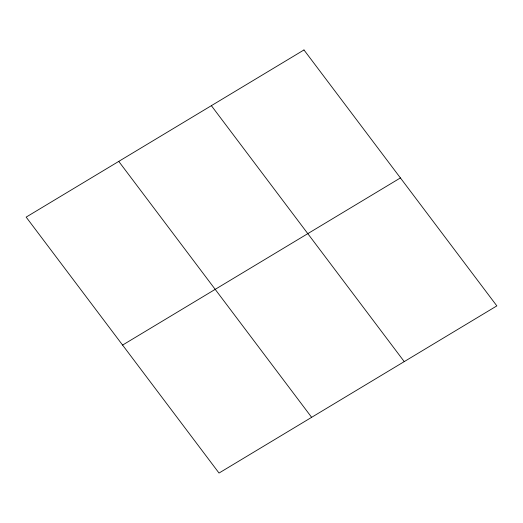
<?xml version="1.0" encoding="UTF-8"?>
<svg xmlns="http://www.w3.org/2000/svg" width="523" height="523" viewBox="0 0 523 523"><rect width="100%" height="100%" fill="white"/><g stroke="black" fill="none" stroke-linecap="round" stroke-linejoin="round"><path stroke-width="0.78" d="M122.585 345.075L400.415 177.925M211.37 105.672L404.24 361.609M118.76 161.391L311.63 417.328M303.974 49.953L26.15 217.11L219.026 473.047L496.85 305.89L303.974 49.953"/></g></svg>
